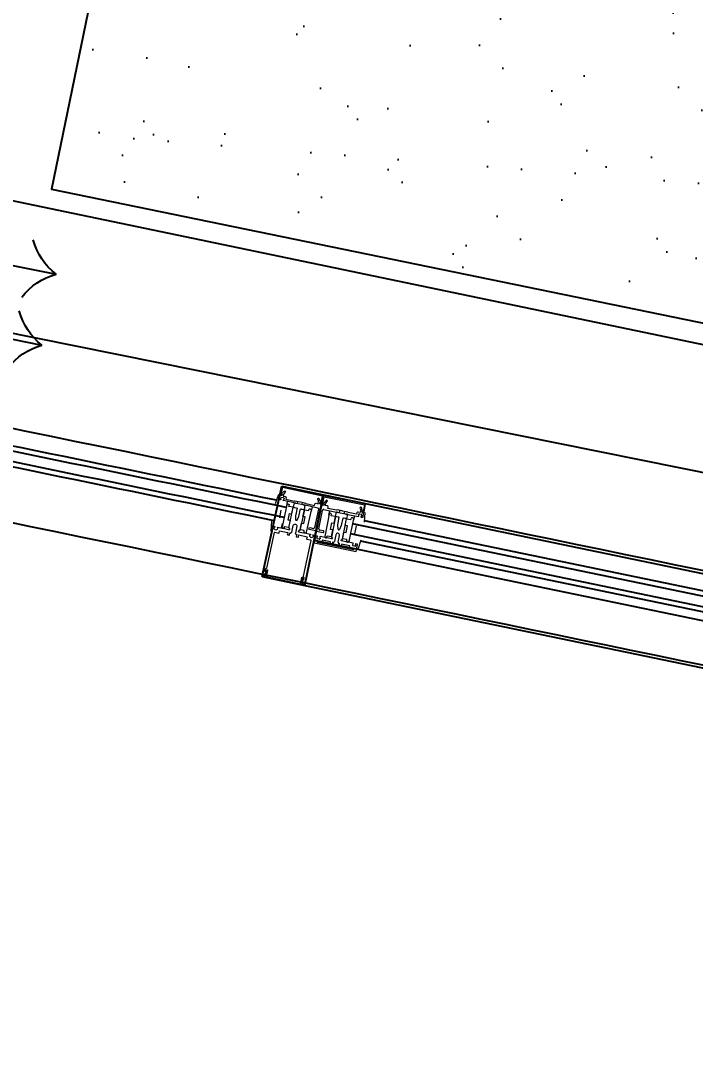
# Model space of a CAD drawing. Extents: x -678889171 to 586587, y -792238163 to 335485.
# Drawn here: x 62095 to 62882, y 21666 to 22871 of the extents above; entities that cross this region are included whole.
import ezdxf
from ezdxf import colors
from ezdxf.entities.mleader import LeaderData, LeaderLine
from ezdxf.math import Vec2, Vec3
from ezdxf.xclip import XClip

# ---------------------------------------------------------------- set-up
doc = ezdxf.new("R2010")
doc.units = 0
doc.header["$MEASUREMENT"] = 0
doc.header["$XCLIPFRAME"] = 2
doc.layers.get('0').update_dxf_attribs({"color": 8})
for name, color, linetype in [('9TH-FURN$0$XR-A-TYP-7-8-9-10$0$I-CLNG', 252, 'Continuous'), ('9TH-FURN$0$XR-A-TYP-7-8-9-10$0$TYPICAL TYPES$0$I-CLNG', 252, 'Continuous'), ('9TH-FURN$0$XR-A-TYP-7-8-9-10$0$TYPICAL TYPES$0$XREF_1BR$0$I-FURN-FLOR', 252, 'Continuous'), ('9TH-FURN$0$XR-A-TYP-7-8-9-10$0$TYPICAL TYPES$0$XREF_1BR$0$I-FURN-PATT', 252, 'Continuous'), ('E-TEXT', 3, 'Continuous'), ('XR-A-9TH-FLOOR$0$A-SITE-PATT', 252, 'Continuous'), ('XR-A-TYP 00(OUTER)$0$A-GLAZ', 252, 'Continuous'), ('XR-A-TYP 00(OUTER)$0$A-SITE-PATT', 252, 'Continuous'), ('XR-A-TYP-4TH TO 10TH (OUTER)$0$A-DIM-IN', 252, 'Continuous')]:
    doc.layers.add(name, color=color, linetype=linetype)
doc.layers.add('XR-A-TYP 00(OUTER)$0$Main entrance$0$A-ELEV-GLAZ', color=252, linetype='Continuous', lineweight=20)
doc.layers.add('XR-A-TYP 00(OUTER)$0$xref units$0$A-ELEV-P1', color=252, linetype='Continuous', lineweight=9)
doc.styles.get("Standard").update_dxf_attribs({"font": 'arial.ttf'})

# ---------------------------------------------------------------- blocks, each defined once
blk = doc.blocks.new('9TH-FURN$0$XR-A-TYP-7-8-9-10$0$XREF_1BR$0$05BDRAPE')
for points in [[(-499.9999999464611, -0.007317029360705177, 0.6084162951123453), (-485.6876040540799, 27.64812586541491, -0.6084162951122525), (-450.0052802005411, 96.59608375602733, -0.6084162951122473), (-414.3151123277518, 27.65218589760429, 1.932002826394105), (-385.68717424987, 27.65381441154647, -0.6084162951122525), (-350.0048504171813, 96.60177230215885, -0.6084162951122473), (-314.3146825443803, 27.65787446456263, 1.932002826394105), (-285.6867444664986, 27.65950297851647, -0.6084162951122525), (-250.0044206129714, 96.60746084827879, -0.6084162951122473), (-214.3142527610088, 27.66356301069419, 1.932002826394115), (-185.6863146831388, 27.66519152463637, -0.6084162951122473), (-149.9961468311762, 96.60908936222097, -0.6084162951122525), (-114.3138229776491, 27.66113149245865, 1.932002826394105), (-85.68588489976736, 27.65950297850481, -0.6084162951122473), (-49.9957170269663, 96.60340081610103, -0.6084162951122525), (-14.31339319427769, 27.65544292548866, 0.6084357809803709), (0, 0, -0.6084162951122473)], [(0, 0, 0.6084162951123453), (14.31239589238126, 27.65544289477562, -0.6084162951122525), (49.99471974592002, 96.60340078538803, -0.6084162951122473), (85.68488761870938, 27.659502926965, 1.932002826394105), (114.3128256965911, 27.66113144090718, -0.6084162951122525), (149.9951495292798, 96.60908933151956, -0.6084162951122473), (185.6853174020808, 27.66519149392333, 1.932002826394105), (214.3132554799625, 27.66682000787718, -0.6084162951122525), (249.9955793334897, 96.6147778776395, -0.6084162951122473), (285.6857471854523, 27.6708800400549, 1.932002826394115), (314.3136852633223, 27.67250855399708, -0.6084162951122473), (350.0038531152849, 96.61640639158168, -0.6084162951122525), (385.686176968812, 27.66844852181936, 1.932002826394105), (414.3141150466938, 27.66682000786552, -0.6084162951122473), (450.0042829194948, 96.61071784546174, -0.6084162951122525), (485.6866067521834, 27.66275995484936, 0.6084357809803709), (499.9999999464611, 0.007317029360705177, -0.6084162951122473)]]:
    blk.add_lwpolyline(points, format="xyb")
blk = doc.blocks.new('9TH-FURN$0$XR-A-TYP-7-8-9-10$0$XREF_1BR$0$GUEST T1')
blk.add_line((-974.1497980180211, -13.60383929059026), (-1214.386710619445, -13.60383929059026))
for centre, start, end in [((-1258.020802481602, 72.13247426581802), 296.9730728878956, 333.1822537220144), ((-1258.020802481602, -99.34015284711495), 26.81774627798563, 63.02692711210436)]:
    blk.add_arc(centre, 96.20108853275326, start, end)
at = {"xscale": -0.9651072330830278, "yscale": 0.9651072330830278, "zscale": 0.9651072330830278}
blk.add_blockref('9TH-FURN$0$XR-A-TYP-7-8-9-10$0$XREF_1BR$0$05BDRAPE', (-482.5536164898367, -46.60651370798587), dxfattribs=at)
blk = doc.blocks.new('9TH-FURN$0$XR-A-TYP-7-8-9-10$0$XREF_1BR$0$GS-1')
at = {"color": 8, "xscale": -0.8044866682359963, "yscale": 0.8044866682359963, "zscale": 0.8044866682359963, "rotation": 90}
for p in [(-31.14893258635093, 38.24495238425858), (53.25563512649605, 38.24495238425858)]:
    blk.add_blockref('9TH-FURN$0$XR-A-TYP-7-8-9-10$0$XREF_1BR$0$GUEST T1', p, dxfattribs=at)
blk = doc.blocks.new('XR-A-TYP 00(OUTER)$0$m')
at = {"layer": 'XR-A-TYP 00(OUTER)$0$Main entrance$0$A-ELEV-GLAZ'}
for p, q in [((12664.1697967871, 190975.6714624258, -1.611860910544041e-06), (12663.83466800847, 190966.2793384974, -1.611860910544041e-06)), ((12664.16998087482, 190975.6766466983, -1.611860910544041e-06), (12663.83485209619, 190966.2845227698, -1.611860910544048e-06)), ((12714.13871941908, 190973.8936674228, -1.611860910544041e-06), (12664.16998087482, 190975.6766466983, -1.611860910544041e-06)), ((12664.90761960065, 190966.6698516879, -1.611860910544048e-06), (12665.18236481561, 190974.3697010346, -1.611860910544041e-06)), ((12665.18236481561, 190974.3697010346, -1.611860910544041e-06), (12713.03576013281, 190972.6622012137, -1.611860910544048e-06)), ((12713.03576013281, 190972.6622012137, -1.611860910544048e-06), (12712.76101491785, 190964.962351867, -1.611860910544041e-06)), ((12713.80359064045, 190964.5015434942, -1.611860910544041e-06), (12714.13871941908, 190973.8936674228, -1.611860910544041e-06)), ((12663.75991013732, 190964.1691603638, -1.611860910544041e-06), (12662.66092927774, 190933.3697629769, -1.611860910544048e-06)), ((12663.75937264154, 190964.1691795427, -1.611860910544048e-06), (12663.61898085591, 190960.2346411403, -1.611860910544048e-06)), ((12665.26275673695, 190964.7509468926, -1.611860910544041e-06), (12664.41661944614, 190964.7811386744, -1.611860910544048e-06)), ((12665.26329423273, 190964.7509277137, -1.611860910544041e-06), (12664.41715694191, 190964.7811194955, -1.611860910544041e-06)), ((12665.54222256877, 190966.6472078515, -1.611860910544048e-06), (12664.90761960065, 190966.6698516879, -1.611860910544048e-06)), ((12665.05877035965, 190964.9700291608, -1.611860910544041e-06), (12665.48183900509, 190964.9549332698, -1.611860910544041e-06)), ((12668.04299261251, 190970.5822449442, -1.611860910544041e-06), (12665.67470666027, 190966.7985984343, -1.611860910544041e-06)), ((12666.98897162425, 190959.6907861886, -1.611860910544041e-06), (12683.82873242408, 190959.089911614, -1.611860910544041e-06)), ((12668.0127029322, 190964.6528236015, -1.611860910544041e-06), (12668.11446785723, 190967.5048281098, -1.611860910544048e-06)), ((12670.42419421115, 190964.5667770232, -1.611860910544041e-06), (12668.0127029322, 190964.6528236015, -1.611860910544041e-06)), ((12668.11446785723, 190967.5048281098, -1.611860910544048e-06), (12669.47835360853, 190969.6838139532, -1.611860910544048e-06)), ((12671.59074808907, 190961.6446225616, -1.611860910544048e-06), (12671.64811247456, 190963.2522834142, -1.611860910544048e-06)), ((12681.78886865156, 190961.2807342957, -1.611860910544041e-06), (12671.59074808907, 190961.6446225616, -1.611860910544048e-06)), ((12673.74919019918, 190959.4443779391, -1.61186101780385e-06), (12673.56049156258, 190954.1560198713, -1.611861017803844e-06)), ((12681.77853174754, 190953.8679754663, -1.611861017803837e-06), (12681.96723038415, 190959.1563335341, -1.61186101780385e-06)), ((12682.336574322, 190961.790700239, -1.611860910544048e-06), (12681.78886865156, 190961.2807342957, -1.611860910544041e-06)), ((12683.28931990112, 190959.109158875, -1.611861017803844e-06), (12681.96723038415, 190959.1563335341, -1.61186101780385e-06)), ((12688.36530251928, 190961.5755837932, -1.611860910544048e-06), (12682.336574322, 190961.790700239, -1.611860910544048e-06)), ((12683.82873242408, 190959.089911614, -1.611860910544041e-06), (12684.13471198985, 190958.7612882118, -1.611860910544041e-06)), ((12684.13471198985, 190958.7612882118, -1.611860910544041e-06), (12684.46333539216, 190959.0672677777, -1.611860910544041e-06)), ((12684.46333539216, 190959.0672677777, -1.611860910544041e-06), (12692.71317397793, 190958.7728979045, -1.611860910544048e-06)), ((12685.77484819295, 190959.0204705158, -1.611861017803844e-06), (12685.86919751122, 190961.6646495497, -1.611861017803844e-06)), ((12688.6712820851, 190961.246960391, -1.611860910544048e-06), (12688.36530251928, 190961.5755837932, -1.611860910544048e-06)), ((12688.99990548734, 190961.5529399568, -1.611860910544041e-06), (12688.6712820851, 190961.246960391, -1.611860910544048e-06)), ((12695.02863368468, 190961.337823511, -1.611860910544048e-06), (12688.99990548734, 190961.5529399568, -1.611860910544041e-06)), ((12691.40166117707, 190958.8196951664, -1.61186101780385e-06), (12691.49601049534, 190961.4638742003, -1.61186101780385e-06)), ((12695.53859962781, 190960.7901178406, -1.611860910544041e-06), (12695.02863368468, 190961.337823511, -1.611860910544048e-06)), ((12705.73671929442, 190960.4262296067, -1.611860910544041e-06), (12695.53859962781, 190960.7901178406, -1.611860910544041e-06)), ((12705.7940836799, 190962.0338904595, -1.611860910544041e-06), (12705.73671929442, 190960.4262296067, -1.611860910544041e-06)), ((12709.520068568, 190963.1717621445, -1.611860910544041e-06), (12707.10857728915, 190963.2578087228, -1.611860910544041e-06)), ((12707.84413084631, 190960.1284616416, -1.611860910544048e-06), (12707.85206252158, 190960.3507501521, -1.611860910544041e-06)), ((12708.41671927379, 190968.2944192832, -1.611860910544034e-06), (12709.62183349302, 190966.0237666529, -1.611860910544041e-06)), ((12708.94747386253, 190961.3706820383, -1.611860910544048e-06), (12710.80897590234, 190961.3042601183, -1.611860910544041e-06)), ((12709.62183349302, 190966.0237666529, -1.611860910544041e-06), (12709.520068568, 190963.1717621445, -1.611860910544041e-06)), ((12712.00505485394, 190965.1454438208, -1.611860910544048e-06), (12709.91246383366, 190969.0882628738, -1.611860910544041e-06)), ((12711.82890778858, 190960.2088487774, -1.611860910544041e-06), (12711.8209761133, 190959.9865602669, -1.611860910544034e-06)), ((12712.06602838599, 190963.2927211217, -1.611860910544048e-06), (12712.48909703137, 190963.2776252308, -1.611860910544034e-06)), ((12712.76101491785, 190964.962351867, -1.611860910544041e-06), (12712.12641194968, 190964.9849957035, -1.611860910544048e-06)), ((12713.1161520541, 190963.0434470717, -1.611860910544034e-06), (12712.27001476323, 190963.0736388534, -1.611860910544041e-06)), ((12713.58771940017, 190958.4516618648, -1.611860910544041e-06), (12713.72811118581, 190962.3862002672, -1.611860910544041e-06)), ((12716.28009019772, 190952.6317036439, -1.611861017803844e-06), (12715.06869215286, 190964.1123255979, -1.611861017803837e-06)), ((12664.89703963233, 190936.6788326857, -1.611860910544048e-06), (12665.67447801511, 190958.466867925, -1.611860910544048e-06)), ((12674.03907712314, 190955.4679066708, -1.61186101780385e-06), (12673.09558394009, 190929.0261163318, -1.611861017803837e-06)), ((12676.63608149783, 190954.0514678355, -1.61186101780385e-06), (12676.68325615694, 190955.3735573525, -1.611861017803857e-06)), ((12681.77853174754, 190953.8679754663, -1.611861017803837e-06), (12676.63608149783, 190954.0514678355, -1.61186101780385e-06)), ((12681.77853174754, 190953.8679754663, -1.611860910544034e-06), (12680.8999508955, 190929.2453803027, -1.611860910544048e-06)), ((12681.49548379261, 190945.9354383646, -1.61186101780385e-06), (12681.77853174754, 190953.8679754663, -1.611861017803837e-06)), ((12682.62466903841, 190953.8377836844, -1.611860910544048e-06), (12681.77853174754, 190953.8679754663, -1.611860910544034e-06)), ((12683.10062126452, 190953.8208008072, -1.61186101780385e-06), (12681.77853174754, 190953.8679754663, -1.611861017803837e-06)), ((12682.95329244066, 190954.1437632503, -1.611860910544041e-06), (12682.62466903841, 190953.8377836844, -1.611860910544048e-06)), ((12683.25927200532, 190953.8151398482, -1.611860910544048e-06), (12682.95329244066, 190954.1437632503, -1.611860910544041e-06)), ((12684.80347256113, 190953.7600398463, -1.611860910544041e-06), (12683.25927200532, 190953.8151398482, -1.611860910544048e-06)), ((12685.1320959646, 190954.066019412, -1.611860910544048e-06), (12684.80347256113, 190953.7600398463, -1.611860910544041e-06)), ((12685.43807553048, 190953.7373960098, -1.611860910544048e-06), (12685.1320959646, 190954.066019412, -1.611860910544048e-06)), ((12686.28421282135, 190953.7072042279, -1.611860910544041e-06), (12685.43807553048, 190953.7373960098, -1.611860910544048e-06)), ((12685.95965116636, 190944.6112283512, -1.611860910544048e-06), (12686.28421282135, 190953.7072042279, -1.611860910544041e-06)), ((12690.51489927545, 190953.5562453186, -1.611860910544041e-06), (12690.19033762047, 190944.460269442, -1.611860910544048e-06)), ((12691.36103656638, 190953.5260535368, -1.611860910544048e-06), (12690.51489927545, 190953.5562453186, -1.611860910544041e-06)), ((12691.68965996857, 190953.8320331027, -1.611860910544041e-06), (12691.36103656638, 190953.5260535368, -1.611860910544048e-06)), ((12691.99563953585, 190953.5034097004, -1.611860910544048e-06), (12691.68965996857, 190953.8320331027, -1.611860910544041e-06)), ((12693.53984009149, 190953.4483096984, -1.611860910544048e-06), (12691.99563953585, 190953.5034097004, -1.611860910544048e-06)), ((12692.71317397793, 190958.7728979045, -1.611860910544048e-06), (12693.01915354369, 190958.4442745022, -1.611860910544041e-06)), ((12693.01915354369, 190958.4442745022, -1.611860910544041e-06), (12693.34777694611, 190958.7502540681, -1.611860910544048e-06)), ((12693.34777694611, 190958.7502540681, -1.611860910544048e-06), (12708.11503798328, 190958.2233302123, -1.611860910544041e-06)), ((12693.86846349256, 190953.7542892644, -1.611860910544041e-06), (12693.53984009149, 190953.4483096984, -1.611860910544048e-06)), ((12695.02058034932, 190953.3954740802, -1.61186101780385e-06), (12693.6984908323, 190953.4426487394, -1.611861017803844e-06)), ((12694.17444305845, 190953.4256658621, -1.611860910544041e-06), (12693.86846349256, 190953.7542892644, -1.611860910544041e-06)), ((12695.20927898593, 190958.683832148, -1.611861017803844e-06), (12693.88718946891, 190958.7310068072, -1.61186101780385e-06)), ((12694.14199949728, 190928.7728789166, -1.611860910544055e-06), (12695.02058034932, 190953.3954740802, -1.611860910544048e-06)), ((12695.02058034932, 190953.3954740802, -1.611860910544048e-06), (12694.17444305845, 190953.4256658621, -1.611860910544041e-06)), ((12694.73753239438, 190945.4629369785, -1.61186101780385e-06), (12695.02058034932, 190953.3954740802, -1.61186101780385e-06)), ((12695.20927898593, 190958.683832148, -1.611861017803844e-06), (12695.02058034932, 190953.3954740802, -1.61186101780385e-06)), ((12695.02058034932, 190953.3954740802, -1.61186101780385e-06), (12700.16302970322, 190953.211981743, -1.61186101780385e-06)), ((12700.16302970322, 190953.211981743, -1.61186101780385e-06), (12700.21020436239, 190954.5340712601, -1.61186101780385e-06)), ((12702.85438339619, 190954.4397219418, -1.611861017803844e-06), (12701.9108902131, 190927.9979316027, -1.61186101780385e-06)), ((12703.42694830812, 190958.3854192943, -1.611861017803844e-06), (12703.23824967152, 190953.0970612265, -1.61186101780385e-06)), ((12711.41497341765, 190958.105582263, -1.611860910544048e-06), (12713.14955486383, 190958.0436891102, -1.611860910544041e-06)), ((12670.56317867278, 190935.205832222, -1.611860910544041e-06), (12666.12095789574, 190935.3643390767, -1.611860910544048e-06)), ((12678.5682568038, 190938.0972505813, -1.61186101780385e-06), (12678.85130475867, 190946.0297876829, -1.611861017803844e-06)), ((12681.21243583773, 190938.0029012631, -1.611861017803844e-06), (12678.5682568038, 190938.0972505813, -1.61186101780385e-06)), ((12678.85130475867, 190946.0297876829, -1.611861017803844e-06), (12681.49548379261, 190945.9354383646, -1.61186101780385e-06)), ((12680.92938788278, 190930.0703641613, -1.611861017803844e-06), (12681.21243583773, 190938.0029012631, -1.611861017803844e-06)), ((12687.03129094756, 190939.9532947085, -1.611860910544041e-06), (12685.95965116636, 190944.6112283512, -1.611860910544048e-06)), ((12690.19033762047, 190944.460269442, -1.611860910544048e-06), (12688.78943807355, 190939.8905606876, -1.611860910544048e-06)), ((12694.17143648455, 190929.5978627752, -1.61186101780385e-06), (12694.4544844395, 190937.5303998769, -1.611861017803844e-06)), ((12694.4544844395, 190937.5303998769, -1.611861017803844e-06), (12697.09866347342, 190937.4360505587, -1.611861017803844e-06)), ((12697.3817114283, 190945.3685876602, -1.611861017803844e-06), (12694.73753239438, 190945.4629369785, -1.61186101780385e-06)), ((12697.09866347342, 190937.4360505587, -1.611861017803844e-06), (12697.3817114283, 190945.3685876602, -1.611861017803844e-06)), ((12707.38568499267, 190937.7829081643, -1.611861039254418e-06), (12707.71219915424, 190946.9336038536, -1.611861039254425e-06)), ((12662.45641316667, 190927.6531711703, -1.611860910544041e-06), (12660.34218518381, 190868.39587959)), ((12662.45659725439, 190927.6583554427, -1.611860910544048e-06), (12660.34236927153, 190868.4010638625)), ((12662.66092927774, 190933.3697629769, -1.611860910544048e-06), (12670.48769921814, 190933.0904889948, -1.611860910544048e-06)), ((12664.62934323708, 190928.0044350444, -1.611860910544041e-06), (12662.89476179073, 190928.0663281972, -1.611860910544041e-06)), ((12664.21540886598, 190925.9011685299, -1.611860910544041e-06), (12664.2233405412, 190926.1234570405, -1.611860910544041e-06)), ((12667.09684279209, 190924.7393352689, -1.611860910544041e-06), (12665.23534075228, 190924.805757189, -1.611860910544041e-06)), ((12675.37528683073, 190927.6209994148, -1.611860910544041e-06), (12667.92927867134, 190927.8866870951, -1.611860910544041e-06)), ((12668.20018580819, 190925.9815556657, -1.611860910544041e-06), (12668.19225413298, 190925.7592671553, -1.611860910544041e-06)), ((12670.90976334766, 190924.1584953784, -1.611860910544034e-06), (12670.82296197485, 190921.7258506672, -1.611860910544041e-06)), ((12680.70596869705, 190923.8089482089, -1.611860910544041e-06), (12670.90976334766, 190924.1584953784, -1.611860910544034e-06)), ((12671.14494602255, 190933.7024481265, -1.611860910544041e-06), (12671.17513780442, 190934.5485854174, -1.611860910544034e-06)), ((12675.68126639655, 190927.2923760125, -1.611860910544048e-06), (12675.37528683073, 190927.6209994148, -1.611860910544041e-06)), ((12676.00988979892, 190927.5983555784, -1.611860910544034e-06), (12675.68126639655, 190927.2923760125, -1.611860910544048e-06)), ((12675.73976297391, 190928.9317670135, -1.611861017803844e-06), (12675.78693763306, 190930.2538565304, -1.611861017803837e-06)), ((12675.78693763306, 190930.2538565304, -1.611861017803837e-06), (12680.92938788278, 190930.0703641613, -1.611861017803844e-06)), ((12681.89271017807, 190927.3884454001, -1.611860910544048e-06), (12676.00988979892, 190927.5983555784, -1.611860910544034e-06)), ((12680.61916732423, 190921.3763034977, -1.611860910544048e-06), (12680.70596869705, 190923.8089482089, -1.611860910544041e-06)), ((12681.10393727268, 190929.0262980345, -1.611860910544048e-06), (12681.95007456355, 190928.9961062527, -1.611860910544041e-06)), ((12682.15406094091, 190928.7770239845, -1.611860910544041e-06), (12682.11179244633, 190927.5924317773, -1.611860910544048e-06)), ((12683.24438056959, 190923.7183728633, -1.611860910544041e-06), (12683.15757919678, 190921.2857281521, -1.611860910544048e-06)), ((12683.9424438346, 190923.6934646434, -1.611860910544041e-06), (12683.24438056959, 190923.7183728633, -1.611860910544041e-06)), ((12685.54451416583, 190932.9768406021, -1.611860910544041e-06), (12685.25693744363, 190924.9173829069, -1.611860910544048e-06)), ((12689.48762389773, 190924.7664239976, -1.611860910544041e-06), (12689.77520061994, 190932.8258816929, -1.611860910544048e-06)), ((12691.40960542639, 190923.4270221685, -1.611860910544041e-06), (12690.71154216126, 190923.4519303885, -1.611860910544048e-06)), ((12691.32280405357, 190920.9943774572, -1.611860910544048e-06), (12691.40960542639, 190923.4270221685, -1.611860910544041e-06)), ((12692.81542917549, 190927.2105057368, -1.611860910544041e-06), (12692.85769767007, 190928.395097944, -1.611860910544048e-06)), ((12698.902235036, 190926.7815133223, -1.611860910544041e-06), (12693.01941555272, 190926.9914234687, -1.611860910544048e-06)), ((12693.07677993821, 190928.5990843212, -1.611860910544034e-06), (12693.92291722896, 190928.5688925394, -1.611860910544041e-06)), ((12693.94801729882, 190923.3364468229, -1.611860910544041e-06), (12693.861215926, 190920.9038021116, -1.611860910544041e-06)), ((12703.74422175233, 190922.9868996855, -1.611860910544048e-06), (12693.94801729882, 190923.3364468229, -1.611860910544041e-06)), ((12699.31388583846, 190929.4143704379, -1.611861017803837e-06), (12694.17143648455, 190929.5978627752, -1.61186101780385e-06)), ((12699.20821460194, 190926.45288992, -1.611860910544048e-06), (12698.902235036, 190926.7815133223, -1.611860910544041e-06)), ((12699.53683800424, 190926.7588694859, -1.611860910544041e-06), (12699.20821460194, 190926.45288992, -1.611860910544048e-06)), ((12699.2667111793, 190928.092280921, -1.611861017803844e-06), (12699.31388583846, 190929.4143704379, -1.611861017803837e-06)), ((12706.98284616364, 190926.4931818056, -1.611860910544048e-06), (12699.53683800424, 190926.7588694859, -1.611860910544041e-06)), ((12702.29512645549, 190926.6656393682, -1.611861017803844e-06), (12702.48382509211, 190931.9539974362, -1.61186101780385e-06)), ((12703.6574203795, 190920.5542549742, -1.611860910544048e-06), (12703.74422175233, 190922.9868996855, -1.611860910544048e-06)), ((12706.56891179266, 190924.3899152912, -1.611860910544034e-06), (12706.57684346788, 190924.6122038016, -1.611860910544041e-06)), ((12709.45034571877, 190923.2280820301, -1.611860910544041e-06), (12707.58884367895, 190923.2945039502, -1.611860910544048e-06)), ((12712.01736304419, 190926.3135407035, -1.611860910544041e-06), (12710.28278159802, 190926.3754338563, -1.611860910544048e-06)), ((12710.3111078158, 190866.618084587), (12712.42533579866, 190925.8753761671, -1.611860910544048e-06)), ((12710.55368873487, 190924.470302427, -1.611860910544041e-06), (12710.54575705965, 190924.2480139164, -1.611860910544041e-06)), ((12715.5256656183, 190931.4886398535, -1.611861017803837e-06), (12713.49908946329, 190920.1235549545, -1.611861017803844e-06)), ((12665.52556555747, 190921.0676572185, -1.611860910544041e-06), (12664.00313442927, 190878.3957195522)), ((12670.38479743851, 190921.3178779127, -1.611860910544048e-06), (12665.96373009386, 190921.4756299729, -1.611860910544041e-06)), ((12682.71941466044, 190920.8777553977, -1.611860910544041e-06), (12681.02714007876, 190920.9381389614, -1.611860910544048e-06)), ((12693.42305138953, 190920.4958293572, -1.611860910544041e-06), (12691.73077680786, 190920.5562129209, -1.611860910544041e-06)), ((12708.48646047868, 190919.9583383777, -1.611860910544034e-06), (12704.06539313393, 190920.116090438, -1.611860910544048e-06)), ((12707.37200210502, 190876.8482361751), (12708.8944332332, 190919.5201738414, -1.611860910544041e-06)), ((12662.3751900488, 190874.9166867759), (12662.44765032525, 190876.9474162738)), ((12662.44765032525, 190876.9474162738), (12664.00313442927, 190878.3957195523)), ((12707.37200210502, 190876.8482361752), (12708.82030538347, 190875.2927520712)), ((12708.82030538347, 190875.2927520712), (12708.74784510702, 190873.2620225732)), ((12660.69635588805, 190868.2394177747), (12661.87300916135, 190869.3349936078)), ((12661.87300916135, 190869.3349936078), (12663.85443990365, 190874.2284933948)), ((12663.85443990365, 190874.2284933948), (12662.98714918063, 190874.2594399712)), ((12708.09059830242, 190872.6500634413), (12707.2233075794, 190872.6810100178)), ((12707.2233075794, 190872.6810100178), (12708.85092460091, 190867.658732568)), ((12708.85092460091, 190867.658732568), (12709.94650043391, 190866.4820792946))]:
    blk.add_line(p, q, dxfattribs=at)
at = {"layer": 'XR-A-TYP 00(OUTER)$0$Main entrance$0$A-ELEV-GLAZ', "elevation": -1.611860910544048e-06}
blk.add_lwpolyline([(12709.63305372821, 190865.9867519006, 0.6681786379192535), (12709.79469981603, 190866.3407385171), (12708.10131264491, 190868.1594438019), (12707.06329113553, 190868.1964823763), (12707.2233075794, 190872.6810100178), (12707.90021741201, 190872.6568565922), (12706.58790751385, 190875.1294852233, 0.7673269879789419), (12705.99260420522, 190874.9925251984), (12705.72158655287, 190867.3971423473), (12664.97574447878, 190868.8510312006), (12665.24676213112, 190876.4464140517, 0.7673269879789422), (12664.66273433036, 190876.6254548451), (12663.17753007093, 190874.2526468203), (12663.85443990365, 190874.2284933948), (12663.69442345979, 190869.7439657534), (12662.65640195041, 190869.7810043277), (12660.83769666551, 190868.0876171566, 0.6681786379192988), (12660.97370195776, 190867.7230097749)], format="xyb", close=True, dxfattribs=at)
at = {"layer": 'XR-A-TYP 00(OUTER)$0$Main entrance$0$A-ELEV-GLAZ'}
for centre, radius, start, end in [((12664.39397560972, 190964.1465357063, -1.611860910544048e-06), 0.6350068271251965, 87.95644500645382, 177.9564450068704), ((12664.39451310538, 190964.1465165273, -1.611860910544048e-06), 0.6350068271009431, 87.95644500645382, 177.9564450068704), ((12665.10405803243, 190966.2392350971, -1.611860910544041e-06), 1.27001365426252, 177.9564450068704, 267.9564450064538), ((12665.30049646428, 190965.8086185062, -1.611860910544048e-06), 1.058344711860467, 267.9564450064538, 69.29352012457247), ((12665.51203078697, 190965.8010705606, -1.611860910544048e-06), 0.8466757694881354, 267.9564450064538, 87.95644500645382), ((12666.94368395147, 190958.4215802523, -1.611860910544034e-06), 1.27001365426252, 87.95644500645382, 177.9564450068704), ((12668.76067311058, 190970.1330294487, -1.611860910544041e-06), 0.8466757694818402, 327.9564450071113, 147.9564450071113), ((12670.3789065382, 190963.297571087, -1.611860910544048e-06), 1.270013654250393, 357.9564450068705, 87.95644500645382), ((12707.06328961632, 190961.9886027866, -1.611860910544041e-06), 1.27001365426252, 87.95644500645382, 177.9564450068704), ((12709.74793975067, 190960.0605301324, -1.611860910544034e-06), 1.905020481362623, 177.9564450068704, 223.1461331001009), ((12708.90973413521, 190960.3130104248, -1.611860910544048e-06), 1.058344711875328, 87.95644500645382, 177.9564450068704), ((12709.16459155372, 190968.6913410784, -1.611860910544041e-06), 0.8466757694923422, 27.95644500665222, 207.9564450066522), ((12710.77123617502, 190960.2465885047, -1.611860910544034e-06), 1.058344711875328, 357.9564450068705, 87.95644500645382), ((12709.91716720893, 190960.0544917761, -1.611860910544048e-06), 1.905020481363463, 312.7667569156825, 357.9564450068705), ((12712.30775449055, 190964.1313104671, -1.611860910544048e-06), 1.058344711875328, 106.6193698913677, 267.956444999788), ((12712.09622016786, 190964.1388584126, -1.611860910544048e-06), 0.8466757695002621, 87.95644500645382, 267.9564450064538), ((12712.53438470414, 190964.546831167, -1.611860910544034e-06), 1.270013654250393, 267.9564450064538, 357.9564450068705), ((12713.09350821769, 190962.4088441036, -1.611860910544048e-06), 0.6350068271130699, 357.9564450035375, 87.95644500645382), ((12675.36116664009, 190955.4207320117, -1.61186101780385e-06), 1.322930889839934, 357.9564450068705, 177.9564450068704), ((12701.53229387922, 190954.4868966009, -1.61186101780385e-06), 1.322930889839934, 357.9564450068705, 177.9564450068704), ((12708.12635990146, 190958.5406316964, -1.611860910544034e-06), 0.3175034135565349, 267.9564450064538, 43.1461331024579), ((12711.42629533583, 190958.4228837471, -1.611860910544041e-06), 0.3175034135619088, 132.7667569133261, 267.9564450064538), ((12713.16465075473, 190958.4667577557, -1.611860910544048e-06), 0.4233378847380043, 267.9564450064538, 357.9564450102182), ((12666.16624556851, 190936.633545013, -1.611860910544048e-06), 1.270013654238267, 177.9564450068704, 267.9564450064538), ((12670.54053483636, 190934.5712292538, -1.611860910544048e-06), 0.6350068271373233, 357.9564450068705, 87.95644500645382), ((12687.65985739289, 190932.9013611475, -1.611860910544041e-06), 2.116689423726402, 357.9564450068705, 177.9564450068704), ((12687.91876927558, 190940.1574747494, -1.611860910544048e-06), 0.9106630945981612, 192.9564450082594, 342.9564450089258), ((12662.87966589977, 190927.6432595518, -1.611860910544041e-06), 0.4233378847501311, 87.95644500645382, 177.9564450068704), ((12665.27308047959, 190925.8634288026, -1.611860910544041e-06), 1.058344711851074, 177.9564450068704, 267.9564450064538), ((12666.1271494457, 190926.0555255313, -1.611860910544048e-06), 1.905020481351336, 132.7667569156825, 177.9564450068704), ((12664.61802131884, 190927.6871335604, -1.611860910544048e-06), 0.3175034135533624, 312.7667569133261, 87.95644500645382), ((12667.13458251941, 190925.7970068826, -1.611860910544041e-06), 1.058344711875328, 267.956444999788, 357.9564450068705), ((12667.9179567531, 190927.569385611, -1.611860910544041e-06), 0.3175034135565349, 87.95644500645382, 223.1461331024579), ((12666.29637690383, 190926.0494871749, -1.611860910544041e-06), 1.905020481371396, 357.9564450068705, 43.1461331024579), ((12670.51034305449, 190933.725091963, -1.611860910544041e-06), 0.6350068271130699, 267.9564450064538, 357.9564450068705), ((12674.417673457, 190928.9789416726, -1.61186101780385e-06), 1.322930889839915, 177.9564450068704, 357.9564450068705), ((12681.11148521819, 190929.2378323571, -1.611860910544048e-06), 0.2116689423629388, 177.9564450035375, 267.9564450064538), ((12681.90025812352, 190927.5999797228, -1.611860910544041e-06), 0.2116689423629388, 267.956444999788, 357.9564450068705), ((12681.94252661809, 190928.78457193, -1.611860910544034e-06), 0.2116689423629388, 357.9564450035375, 87.95644500645382), ((12683.98773150738, 190924.9626705797, -1.611860910544041e-06), 1.270013654250393, 267.956444999788, 357.9564450068705), ((12690.75682983404, 190924.7211363247, -1.611860910544041e-06), 1.270013654238267, 177.9564450068704, 267.9564450064538), ((12693.02696349817, 190927.2029577913, -1.611860910544041e-06), 0.2116689423871922, 177.9564450102183, 267.956444999788), ((12693.06923199275, 190928.3875499985, -1.611860910544041e-06), 0.2116689423750655, 87.95644500645382, 177.9564450102183), ((12693.93046517459, 190928.7804268621, -1.611860910544048e-06), 0.2116689423750655, 267.956444999788, 357.9564450068705), ((12700.58880069619, 190928.0451062619, -1.61186101780385e-06), 1.322930889839915, 177.9564450068704, 357.9564450068705), ((12707.62658340627, 190924.3521755638, -1.611860910544041e-06), 1.058344711863201, 177.9564450068704, 267.956444999788), ((12708.48065237225, 190924.5442722925, -1.611860910544048e-06), 1.905020481351336, 132.7667569156825, 177.9564450068704), ((12706.9715242454, 190926.1758803216, -1.611860910544041e-06), 0.3175034135619088, 312.7667569133261, 87.95644499978796), ((12709.4880854461, 190924.2857536438, -1.611860910544048e-06), 1.058344711863201, 267.9564450064538, 357.9564450068705), ((12710.27145967978, 190926.0581323723, -1.611860910544041e-06), 0.3175034135565349, 87.95644500645382, 223.1461331024579), ((12708.6498798305, 190924.5382339361, -1.611860910544048e-06), 1.90502048134553, 357.9564450068705, 43.1461331001009), ((12712.00226715322, 190925.8904720581, -1.611860910544034e-06), 0.4233378847380043, 357.9564450068705, 87.95644499978796), ((12665.94863420296, 190921.0525613275, -1.611860910544041e-06), 0.4233378847622578, 87.95644500645382, 177.9564450068704), ((12670.39989332947, 190921.740946558, -1.611860910544048e-06), 0.4233378847501311, 267.9564450064538, 357.9564450068705), ((12681.04223596971, 190921.3612076068, -1.611860910544041e-06), 0.4233378847501311, 177.9564450068704, 267.9564450064538), ((12682.7345105514, 190921.3008240431, -1.611860910544041e-06), 0.4233378847622578, 267.9564450064538, 357.9564450068705), ((12691.74587269882, 190920.9792815663, -1.611860910544041e-06), 0.4233378847258776, 177.9564450035375, 267.956444999788), ((12693.43814728051, 190920.9188980026, -1.611860910544041e-06), 0.4233378847380043, 267.9564450064538, 357.9564450102182), ((12704.08048902488, 190920.5391590833, -1.611860910544041e-06), 0.4233378847258776, 177.9564450035375, 267.956444999788), ((12708.47136458777, 190919.5352697323, -1.611860910544041e-06), 0.4233378847501311, 357.9564450102182, 87.95644500645382), ((12663.00979301704, 190874.8940429395), 0.6350068271130699, 177.9564450068704, 267.956444999788), ((12660.55284058064, 190868.3935538472), 0.2106052523411042, 177.9564450068704, 312.9564450082029), ((12708.11324213884, 190873.2846664095), 0.6350068271251965, 267.956444999788, 357.9564450068705), ((12710.10063650664, 190866.6255946021), 0.2106052523545957, 222.9564450064144, 357.9564450068705)]:
    blk.add_arc(centre, radius, start, end, dxfattribs=at)
blk = doc.blocks.new('XR-A-TYP 00(OUTER)$0$conc w')
at = {"layer": 'XR-A-TYP 00(OUTER)$0$Main entrance$0$A-ELEV-GLAZ'}
for p, q in [((83869.5981188296, 6992.485094412375), (83819.59758036448, 6992.485094412259)), ((83819.59758036448, 6992.485094412259), (83819.59758036447, 6983.086993370758)), ((83819.59758126085, 6992.479906872584), (83819.59758126084, 6983.081805831142)), ((83820.65592507632, 6983.510331255588), (83820.65592507637, 6991.215080757916)), ((83820.65592507637, 6991.215080757916), (83868.5397741178, 6991.215080757946)), ((83868.5397741178, 6991.215080757946), (83868.53977411776, 6983.510331255588)), ((83869.5981188296, 6983.086993370816), (83869.5981188296, 6992.485094412375)), ((83819.59758036447, 6980.970303947077), (83819.59758036447, 6977.033261618868)), ((83819.59811820231, 6980.970303947077), (83819.59811820237, 6950.151305937354)), ((83821.07926296112, 6981.605310774175), (83820.23258719167, 6981.605310774117)), ((83821.07980079897, 6981.605310774146), (83820.23312502951, 6981.605310774088)), ((83821.29093190342, 6983.510331255529), (83820.65592507632, 6983.510331255588)), ((83820.86759401871, 6981.81697971659), (83821.29093190347, 6981.816979716532)), ((83823.64979119797, 6987.532041160681), (83821.41793326887, 6983.666349832114)), ((83823.83095921198, 6984.459130287578), (83825.11627664822, 6986.685365391168)), ((83823.83095921198, 6981.605310774146), (83823.83095921198, 6984.459130287578)), ((83826.24398515509, 6981.605310774117), (83823.83095921198, 6981.605310774146)), ((83827.51399880931, 6978.726613157894), (83827.51399880926, 6980.335297120037)), ((83837.7186094181, 6978.726613157836), (83827.51399880931, 6978.726613157894)), ((83838.24778177403, 6979.255785513844), (83837.7186094181, 6978.726613157836)), ((83844.28034663168, 6979.255785513902), (83838.24778177403, 6979.255785513844)), ((83841.78265311164, 6976.609923734213), (83841.78265311162, 6979.255785513873)), ((83844.5978500452, 6978.938282100338), (83844.28034663168, 6979.255785513902)), ((83844.91535345875, 6979.255785513873), (83844.5978500452, 6978.938282100338)), ((83850.94791831647, 6979.255785513844), (83844.91535345875, 6979.255785513873)), ((83847.41304697879, 6976.609923734155), (83847.41304697876, 6979.255785513873)), ((83851.4770906724, 6978.726613157894), (83850.94791831647, 6979.255785513844)), ((83861.68170038475, 6978.726613157865), (83851.4770906724, 6978.726613157894)), ((83861.6817003847, 6980.335297120037), (83861.68170038475, 6978.726613157865)), ((83865.36473998213, 6981.605310774146), (83862.95171403914, 6981.605310774175)), ((83863.79838980852, 6978.504183183744), (83863.79838980855, 6978.726613157865)), ((83864.07942254574, 6986.685365391226), (83865.36473998213, 6984.459130287636)), ((83864.85673452048, 6979.784957869764), (83866.71942121332, 6979.784957869822)), ((83865.36473998213, 6984.459130287636), (83865.36473998213, 6981.605310774146)), ((83867.7777659252, 6983.666349832201), (83865.54590799611, 6987.532041160739)), ((83867.7777659252, 6978.726613157865), (83867.77776592517, 6978.504183183832)), ((83868.53977411776, 6983.510331255588), (83867.90476729059, 6983.510331255646)), ((83867.90476729063, 6981.816979716648), (83868.32810517533, 6981.816979716619)), ((83868.96311200252, 6981.605310774205), (83868.11643623299, 6981.605310774117)), ((83869.5981188296, 6977.033261618984), (83869.5981188296, 6980.970303947135)), ((83872.49631236485, 6971.31301263519), (83870.8762949475, 6982.743135523488)), ((83821.71480762615, 6953.538009015349), (83821.7148076261, 6975.339910079871)), ((83822.9848212804, 6976.609923734184), (83839.83529884189, 6976.609923734155)), ((83829.74952713474, 6976.604736194568), (83829.74952713476, 6971.313012635161)), ((83830.18102748322, 6972.641131064738), (83830.18102748325, 6946.182513267879)), ((83832.82688926285, 6971.318200174777), (83832.82688926281, 6972.641131064709)), ((83837.97261214894, 6971.318200174806), (83832.82688926285, 6971.318200174777)), ((83837.97261214894, 6971.318200174806), (83837.97261214894, 6976.609923734126)), ((83839.29554303878, 6976.609923734155), (83837.97261214894, 6976.609923734126)), ((83838.81928791845, 6971.318200174806), (83837.97261214894, 6971.318200174806)), ((83837.97261214894, 6971.318200174806), (83837.97261214897, 6946.679935282446)), ((83839.2955430388, 6971.318200174777), (83837.97261214894, 6971.318200174806)), ((83837.97261214892, 6963.38061483574), (83837.97261214894, 6971.318200174806)), ((83839.136791332, 6971.635703588341), (83838.81928791845, 6971.318200174806)), ((83839.45429474434, 6971.318200174836), (83839.136791332, 6971.635703588341)), ((83840.99947802369, 6971.318200174836), (83839.45429474434, 6971.318200174836)), ((83839.83529884189, 6976.609923734155), (83840.15280225535, 6976.292420320562)), ((83840.15280225535, 6976.292420320562), (83840.47030566895, 6976.609923734155)), ((83840.47030566895, 6976.609923734155), (83848.72539442156, 6976.609923734155)), ((83841.31698143846, 6971.63570358837), (83840.99947802369, 6971.318200174836)), ((83841.63448485202, 6971.318200174806), (83841.31698143846, 6971.63570358837)), ((83842.48116062155, 6971.318200174836), (83841.63448485202, 6971.318200174806)), ((83842.48116062154, 6962.216435652663), (83842.48116062155, 6971.318200174836)), ((83847.56121523849, 6971.318200174806), (83846.71453946891, 6971.318200174777)), ((83846.71453946891, 6971.318200174777), (83846.7145394689, 6962.216435652692)), ((83847.87871865198, 6971.63570358837), (83847.56121523849, 6971.318200174806)), ((83848.19622206694, 6971.318200174806), (83847.87871865198, 6971.63570358837)), ((83849.74140534611, 6971.318200174748), (83848.19622206694, 6971.318200174806)), ((83848.72539442156, 6976.609923734155), (83849.04289783501, 6976.292420320533)), ((83849.04289783501, 6976.292420320533), (83849.36040124873, 6976.609923734184)), ((83849.36040124873, 6976.609923734184), (83864.13706011634, 6976.609923734184)), ((83850.05890875848, 6971.635703588399), (83849.74140534611, 6971.318200174748)), ((83851.22308794157, 6976.609923734155), (83849.90015705167, 6976.609923734155)), ((83851.22308794159, 6971.318200174777), (83849.90015705167, 6971.318200174777)), ((83850.37641217206, 6971.318200174836), (83850.05890875848, 6971.635703588399)), ((83851.22308794159, 6971.318200174777), (83850.37641217206, 6971.318200174836)), ((83851.22308794157, 6976.609923734155), (83851.22308794159, 6971.318200174777)), ((83851.22308794159, 6971.318200174777), (83856.36880993129, 6971.318200174806)), ((83851.22308794156, 6963.38061483574), (83851.22308794159, 6971.318200174777)), ((83851.22308794162, 6946.679935282416), (83851.22308794159, 6971.318200174777)), ((83856.36880993129, 6971.318200174806), (83856.36880993129, 6972.641131064738)), ((83859.01467171087, 6972.641131064767), (83859.01467171086, 6946.182513267908)), ((83859.44617205946, 6976.604736194626), (83859.44617205947, 6971.313012635219)), ((83864.13706011637, 6956.156493477029), (83864.13706011635, 6965.313012635248)), ((83867.43909561746, 6976.609923734184), (83869.17478094486, 6976.609923734126)), ((83835.32675036925, 6955.44302949679), (83835.32675036922, 6963.380614835769)), ((83835.32675036922, 6963.380614835769), (83837.97261214892, 6963.38061483574)), ((83837.97261214895, 6955.443029496819), (83835.32675036925, 6955.44302949679)), ((83837.97261214894, 6947.505444157723), (83837.97261214895, 6955.443029496819)), ((83843.71821704316, 6957.599678235303), (83842.48116062154, 6962.216435652663)), ((83846.7145394689, 6962.216435652692), (83845.47748304748, 6957.599678235303)), ((83853.86894972126, 6963.380614835769), (83851.22308794156, 6963.38061483574)), ((83851.2230879416, 6955.443029496819), (83853.8689497213, 6955.443029496819)), ((83851.22308794159, 6947.505444157665), (83851.2230879416, 6955.443029496819)), ((83853.8689497213, 6955.443029496819), (83853.86894972126, 6963.380614835769)), ((83819.5975803645, 6944.436244493292), (83819.59776471282, 6936.434529983479)), ((83819.59758126088, 6944.431056953617), (83819.59760680437, 6936.215080757916, 2.233411204561898e-07)), ((83819.59811820237, 6950.151305937354), (83827.42986907027, 6950.151305937383)), ((83821.75660357681, 6944.859582378092), (83820.02091824924, 6944.859582378063)), ((83821.41793326891, 6942.742892954237), (83821.41793326887, 6942.965322928387)), ((83824.33896467369, 6941.684548242338), (83822.47627798084, 6941.684548242309)), ((83827.42986907027, 6952.267995361151), (83822.98482128032, 6952.267995361151)), ((83832.50938584932, 6944.859582378063), (83825.05863907782, 6944.859582378063)), ((83825.39730938552, 6942.965322928358), (83825.39730938556, 6942.742892954295)), ((83828.0648758973, 6950.786312764423), (83828.0648758973, 6951.632988534024)), ((83837.97261214895, 6941.240043463331), (83828.17017253063, 6941.240043463418)), ((83828.17017253063, 6941.240043463418), (83828.17017253065, 6938.805850626057)), ((83832.82688926284, 6944.5420789645), (83832.50938584932, 6944.859582378063)), ((83832.82688926285, 6947.505444157665), (83837.97261214894, 6947.505444157723)), ((83832.82688926284, 6946.18251326785), (83832.82688926285, 6947.505444157665)), ((83833.14439267649, 6944.859582378063), (83832.82688926284, 6944.5420789645)), ((83839.03095686084, 6944.859582378034), (83833.14439267649, 6944.859582378063)), ((83837.97261214897, 6938.805850625999), (83837.97261214895, 6941.240043463331)), ((83838.18428109128, 6946.46826634006), (83839.03095686079, 6946.46826634006)), ((83839.24262580328, 6946.256597397674), (83839.2426258033, 6945.07125132042)), ((83841.21114696734, 6941.240043463389), (83840.51263945745, 6941.24004346336)), ((83840.51263945745, 6941.24004346336), (83840.51263945748, 6938.805850625999)), ((83842.48116062155, 6950.574643822067), (83842.48116062155, 6942.510057117644)), ((83846.71453946891, 6942.510057117674), (83846.71453946891, 6950.574643822125)), ((83848.68306063321, 6941.240043463447), (83847.98455312321, 6941.240043463389)), ((83848.68306063324, 6938.805850626057), (83848.68306063321, 6941.240043463447)), ((83849.95307428738, 6945.07125132042), (83849.95307428736, 6946.256597397733)), ((83850.1647432297, 6946.468266340031), (83851.0114189991, 6946.468266340118)), ((83856.05130651763, 6944.859582378063), (83850.16474322975, 6944.859582378092)), ((83856.36880993127, 6947.505444157665), (83851.22308794159, 6947.505444157665)), ((83861.02552666348, 6941.240043463447), (83851.2230879416, 6941.24004346336)), ((83851.2230879416, 6941.24004346336), (83851.22308794162, 6938.805850626028)), ((83856.36880993127, 6944.54207896447), (83856.05130651763, 6944.859582378063)), ((83856.36880993127, 6946.18251326785), (83856.36880993127, 6947.505444157665)), ((83856.68631334486, 6944.859582378063), (83856.36880993127, 6944.54207896447)), ((83864.13706011638, 6944.859582378122), (83856.68631334486, 6944.859582378063)), ((83859.44617205947, 6944.864769917534), (83859.44617205946, 6950.156493477058)), ((83861.02552666349, 6938.805850626057), (83861.02552666348, 6941.240043463447)), ((83863.7983898086, 6942.742892954295), (83863.79838980855, 6942.965322928329)), ((83866.71942121336, 6941.684548242367), (83864.85673452052, 6941.684548242396)), ((83869.1747809449, 6944.859582378063), (83867.43909561749, 6944.859582378063)), ((83867.77776592519, 6942.965322928416), (83867.77776592523, 6942.742892954295)), ((83869.59814438925, 6936.215080757947, 2.234821372859233e-07), (83869.59811882963, 6944.436244493263)), ((83872.49631236485, 6950.156493477058), (83870.8762949475, 6938.72637058876)), ((83819.59760680438, 6936.215080757916), (83869.59814438925, 6936.215080757946)), ((83822.89961586552, 6937.959174856631), (83822.89961791229, 6937.485094412267, 1.78962077203926e-08)), ((83866.29608537545, 6937.485094412367), (83822.89961791229, 6937.485094412267)), ((83827.7468346459, 6938.382512741315), (83823.32295375032, 6938.382512741286)), ((83840.08930157273, 6938.382512741344), (83838.39595003375, 6938.382512741344)), ((83850.79975005676, 6938.382512741344), (83849.10639851778, 6938.382512741373)), ((83865.87274544388, 6938.382512741344), (83861.44886454816, 6938.382512741373)), ((83866.29608537543, 6937.485094412368, 1.789620771658159e-08), (83866.29608332865, 6937.959174856631))]:
    blk.add_line(p, q, dxfattribs=at)
for centre, radius, start, end in [((83820.8675940187, 6983.086993370933), 1.27001365426252, 179.9999999983325, 269.9999999983324), ((83820.23258719164, 6980.970303947048), 0.6350068271251967, 89.99999999833247, 179.9999999983325), ((83820.23312502936, 6980.97030394699), 0.6350068271009434, 89.99999999833247, 179.9999999983325), ((83821.07926296112, 6982.663655486103), 1.058344711860467, 269.9999999983324, 71.33707511730746), ((83821.29093190348, 6982.663655486016), 0.8466757694881355, 269.9999999983324, 89.99999999833247), ((83824.38303392315, 6987.108703275881), 0.8466757694818403, 329.9999999999376, 149.9999999999376), ((83826.24398515493, 6980.335297120007), 1.270013654250393, 359.9999999983325, 89.99999999833247), ((83862.9517140391, 6980.33529711992), 1.27001365426252, 89.99999999833247, 179.9999999983325), ((83864.85673452048, 6978.726613157865), 1.058344711875328, 89.99999999833247, 179.9999999983325), ((83865.70341028986, 6978.504183183773), 1.905020481362623, 179.9999999983325, 225.1896880925246), ((83864.81266527093, 6987.10870327591), 0.8466757694923424, 29.99999999820142, 209.9999999982014), ((83864.13706011632, 6976.927427147748), 0.3175034135565351, 269.9999999983324, 45.18968809488281), ((83866.71942121332, 6978.726613157865), 1.058344711875328, 359.9999999983325, 89.99999999833247), ((83868.11643623299, 6982.663655486045), 1.058344711875328, 108.6629248834825, 269.9999999916624), ((83867.90476729063, 6982.663655486132), 0.8466757695002622, 89.99999999833247, 269.9999999983324), ((83867.43909561743, 6976.927427147748), 0.3175034135619089, 134.8103119051172, 269.9999999983324), ((83865.87274544385, 6978.504183183832), 1.905020481363463, 314.8103119086506, 359.9999999983325), ((83868.32810517531, 6983.086993370787), 1.270013654250393, 269.9999999983324, 359.9999999983325), ((83868.96311200249, 6980.970303947135), 0.6350068271130701, 359.9999999949974, 89.99999999833247), ((83822.98482128042, 6975.339910079929), 1.27001365426252, 89.99999999833247, 179.9999999983325), ((83831.50395837307, 6972.641131064709), 1.322930889839934, 359.9999999983325, 179.9999999983325), ((83857.69174082103, 6972.641131064738), 1.322930889839934, 359.9999999983325, 179.9999999983325), ((83869.17478094484, 6977.033261618926), 0.4233378847380044, 269.9999999983324, 1.667526652835144e-09), ((83822.98482128032, 6953.538009015378), 1.270013654238267, 179.9999999983325, 269.9999999983324), ((83844.59785004522, 6957.835375187889), 0.9106630945981614, 195.0000000010821, 345.0000000007444), ((83820.0209182492, 6944.436244493292), 0.4233378847501311, 89.99999999833247, 179.9999999983325), ((83823.32295375032, 6942.965322928387), 1.905020481351337, 134.8103119086506, 179.9999999983325), ((83822.47627798084, 6942.742892954237), 1.058344711851074, 179.9999999983325, 269.9999999983324), ((83821.75660357678, 6944.542078964529), 0.3175034135533625, 314.8103119051172, 89.99999999833247), ((83824.33896467369, 6942.742892954266), 1.058344711875328, 269.9999999916624, 359.9999999983325), ((83825.05863907778, 6944.542078964441), 0.3175034135565351, 89.99999999833247, 225.1896880948828), ((83823.49228890418, 6942.965322928358), 1.905020481371396, 359.9999999983325, 45.18968809488281), ((83827.42986907026, 6951.632988533966), 0.6350068271373235, 359.9999999983325, 89.99999999833247), ((83827.42986907024, 6950.786312764511), 0.6350068271130701, 269.9999999983324, 359.9999999983325), ((83831.50395837304, 6946.182513267791), 1.322930889839915, 179.9999999983325, 359.9999999983325), ((83838.18428109132, 6946.679935282387), 0.2116689423629388, 179.9999999949974, 269.9999999983324), ((83839.0309568608, 6946.256597397703), 0.2116689423629388, 359.9999999949974, 89.99999999833247), ((83839.03095686082, 6945.07125132042), 0.2116689423629388, 269.9999999916624, 359.9999999983325), ((83841.21114696733, 6942.510057117674), 1.270013654250393, 269.9999999916624, 359.9999999983325), ((83844.59785004523, 6950.574643822096), 2.116689423726402, 359.9999999983325, 179.9999999983325), ((83847.9845531232, 6942.510057117644), 1.270013654238267, 179.9999999983325, 269.9999999983324), ((83850.1647432297, 6946.256597397733), 0.2116689423750656, 89.99999999833247, 180.0000000016675), ((83850.16474322973, 6945.071251320391), 0.2116689423871923, 180.0000000016675, 269.9999999916624), ((83851.01141899926, 6946.679935282475), 0.2116689423750656, 269.9999999916624, 359.9999999983325), ((83857.69174082106, 6946.182513267879), 1.322930889839915, 179.9999999983325, 359.9999999983325), ((83865.70341028988, 6942.965322928358), 1.905020481351337, 134.8103119086506, 179.9999999983325), ((83864.85673452052, 6942.742892954295), 1.058344711863201, 179.9999999983325, 269.9999999916624), ((83864.13706011634, 6944.542078964558), 0.3175034135619089, 314.8103119051172, 89.99999999166236), ((83866.71942121336, 6942.742892954295), 1.058344711863201, 269.9999999983324, 359.9999999983325), ((83867.43909561746, 6944.5420789645), 0.3175034135565351, 89.99999999833247, 225.1896880948828), ((83865.87274544386, 6942.965322928387), 1.90502048134553, 359.9999999983325, 45.18968809252458), ((83869.17478094486, 6944.43624449335), 0.4233378847380044, 359.9999999983325, 89.99999999166236), ((83823.32295375035, 6937.959174856631), 0.4233378847622579, 89.99999999833247, 179.9999999983325), ((83827.74683464595, 6938.805850625969), 0.4233378847501311, 269.9999999983324, 359.9999999983325), ((83838.3959500338, 6938.805850626028), 0.4233378847501311, 179.9999999983325, 269.9999999983324), ((83840.08930157278, 6938.805850626028), 0.4233378847622579, 269.9999999983324, 359.9999999983325), ((83849.10639851782, 6938.805850626086), 0.4233378847258777, 179.9999999949974, 269.9999999916624), ((83850.7997500568, 6938.805850626086), 0.4233378847380044, 269.9999999983324, 1.667526652835144e-09), ((83861.4488645482, 6938.805850626057), 0.4233378847258777, 179.9999999949974, 269.9999999916624), ((83865.87274544389, 6937.95917485666), 0.4233378847501311, 1.667526652835144e-09, 89.99999999833247)]:
    blk.add_arc(centre, radius, start, end, dxfattribs=at)
blk = doc.blocks.new('XR-A-TYP 00(OUTER)$0$2nd floor towers$0$xref units$0$Sl-Dr-1500')
at = {"layer": 'XR-A-TYP 00(OUTER)$0$A-GLAZ'}
for p, q in [((474.1634283819876, 7.593645867378655, -4.916645558931286e-05), (524.9645202805332, 7.900450925528276, -4.921142916220299e-05)), ((474.1634283820094, 7.593645867382293, -4.916645558931289e-05), (475.0011093696521, -100.1164809422662, -4.916721471863041e-05)), ((524.9645202805332, 7.900450925528276, -4.921142916184769e-05), (525.0011065006765, -100.099542877364, -4.92114791387309e-05)), ((524.9645202805332, 7.900450925528276, -4.921142916184769e-05), (2124.964423257152, 7.865687791225355, -4.912290032200291e-05)), ((524.9645202805332, 7.900450925528276, -4.921142916184769e-05), (2124.964423257152, 7.865687791225355, -4.912290032200291e-05)), ((525.0011065006765, -100.099542877364, -4.921147913838248e-05), (524.9814583454208, -42.09954620538701, -4.921145229948445e-05)), ((524.9828133905612, -46.09954597585966, -4.921145415011504e-05), (2074.982713130186, -46.1332227621715, -4.912569183685898e-05)), ((1299.985532865823, -55.88794478579439, -4.852503793718499e-05), (578.13877844534, -56.08173020773029, -4.925337202111892e-05)), ((1299.987565433621, -61.88794444152518, -4.852504071365916e-05), (564.7876064472148, -62.08531463606414, -4.926684800912344e-05)), ((1299.991630569188, -73.8879437529722, -4.852504626660747e-05), (564.6921441651939, -74.08534066641369, -4.926695398395432e-05)), ((1299.993663136949, -79.88794340857203, -4.85250490430816e-05), (577.9019690877176, -80.08179458658924, -4.925363026794673e-05)), ((475.0011093696521, -100.1164809422662, -4.91672147186304e-05), (2175.00100660832, -100.1173679470121, -4.916721471863129e-05))]:
    blk.add_line(p, q, dxfattribs=at)
at = {"layer": 'XR-A-TYP 00(OUTER)$0$A-SITE-PATT', "rotation": 182.5607056487326}
blk.add_blockref('XR-A-TYP 00(OUTER)$0$m', (4644.137711695934, 191251.1199557839, -2.051624709296189e-06), dxfattribs=at)
at = {"layer": 'XR-A-TYP 00(OUTER)$0$A-SITE-PATT', "xscale": -0.9999999999999994, "rotation": 179.5442117813893}
blk.add_blockref('XR-A-TYP 00(OUTER)$0$conc w', (-83236.24716997708, 7559.792103421438, 7.28666920784688e-05), dxfattribs=at)
blk = doc.blocks.new('XR-A-TYP 00(OUTER)')
at = {"layer": 'XR-A-TYP 00(OUTER)$0$A-GLAZ'}
for centre, radius, start, end in [((-52669.98878554814, -564146.5582408962), 584953.7299283902, 78.10710748797526, 78.48109273647309), ((-52669.98878554814, -564146.5582408962), 584933.7299283902, 78.37535801742135, 78.48109273647309), ((-52669.98878554814, -564146.5582408962), 584927.7299283902, 78.37409827321623, 78.48109273647309), ((-52669.98878554814, -564146.5582408962), 584909.7299283902, 78.37514815775754, 78.48109273647309), ((-52669.98878554814, -564146.5582408962), 584915.7299283902, 78.37411037410574, 78.48109273647309), ((-52588.85917603131, -563741.1653498672), 584432.2729257102, 78.10702171966474, 78.48094887289517)]:
    blk.add_arc(centre, radius, start, end, dxfattribs=at)
at = {"layer": 'XR-A-TYP 00(OUTER)$0$xref units$0$A-ELEV-P1'}
blk.add_arc((-11997233.73122764, -59343802.14299562), 60564189.63705657, 78.50945673308739, 78.51721875410283, dxfattribs=at)
at = {"layer": 'XR-A-TYP 00(OUTER)$0$A-GLAZ', "xscale": -1.000000000000003, "zscale": -1.000000000000003, "rotation": 168.3014363803636}
blk.add_blockref('XR-A-TYP 00(OUTER)$0$2nd floor towers$0$xref units$0$Sl-Dr-1500', (64714.18630308432, 8804.021271005893, -7.676517888423043e-05), dxfattribs=at)
blk = doc.blocks.new('XR-A-TYP-4TH TO 10TH (OUTER)')
at = {"layer": 'XR-A-TYP-4TH TO 10TH (OUTER)$0$A-DIM-IN'}
ref = blk.add_blockref('XR-A-TYP 00(OUTER)', (0, 0), dxfattribs=at)
XClip(ref).set_block_clipping_path([(19908.03026808962, -24395.00390344393), (141486.3941120692, 77630.63833666123)])

msp = doc.modelspace()

# ---------------------------------------------------------------- hatches: boundary and pattern name
at = {"layer": '9TH-FURN$0$XR-A-TYP-7-8-9-10$0$TYPICAL TYPES$0$XREF_1BR$0$I-FURN-PATT'}
h = msp.add_hatch(dxfattribs=at)
h.set_pattern_fill('AR-SAND', color=256, scale=3, angle=-11.99636330013672)
h.set_pattern_definition([(25.50363669986328, (-22562.01741129484, -168181.7911240314), (25.82204076804285, 144.6151500725064), [0, -115.8239999999999, 0, -129.5399999999997, 0, -123.8249999999999]), (355.5036366998633, (-22562.01741129484, -168181.7911240314), (176.6093598674948, 182.3210921070674), [0, -62.48400000000002, 0, -104.394, 0, -40.005]), (315.5036366998631, (-22653.69651000582, -168162.3102119497), (232.2049332930302, -48.90049620995095), [0, -38.09999999999994, 0, -137.1599999999998, 0, -179.0699999999998]), (305.5036366998633, (-22653.69651000582, -168162.3102119497), (237.9650276052996, 17.80674512674943), [0, -19.05, 0, -89.916, 0, -102.87])])
h.paths.add_polyline_path([(64873.42218492035, 22110.83189359315), (65656.26580951607, 25918.97187968098), (62915.73464377451, 26486.62703006824), (62130.77399392056, 22674.64117021565)])

# ---------------------------------------------------------------- linework, layer by layer
at = {"color": 240, "true_color": 0xed1f24}
msp.add_line((61678.43875446243, 22588.78023055645, -5.920209790450363e-07), (64776.58028063635, 21962.9935979864, -9.248743511846297e-08), dxfattribs=at)
at = {"layer": '9TH-FURN$0$XR-A-TYP-7-8-9-10$0$TYPICAL TYPES$0$I-CLNG'}
msp.add_lwpolyline([(61167.91110057638, 22852.4347557439), (64870.56489083423, 22080.64359379113)], dxfattribs=at)
at = {"layer": '9TH-FURN$0$XR-A-TYP-7-8-9-10$0$TYPICAL TYPES$0$XREF_1BR$0$I-FURN-FLOR'}
msp.add_lwpolyline([(64873.42218492035, 22110.83189359315), (65658.38283477431, 25922.81775344587), (62915.73464377451, 26486.62703006824), (62130.77399392056, 22674.64117021565)], close=True, dxfattribs=at)

# ---------------------------------------------------------------- block references
at = {"layer": '9TH-FURN$0$XR-A-TYP-7-8-9-10$0$I-CLNG', "extrusion": (-9.40873109937592e-09, -4.676655259281651e-08, 0.999999999999999), "rotation": 258.7525256172913}
msp.add_blockref('9TH-FURN$0$XR-A-TYP-7-8-9-10$0$XREF_1BR$0$GS-1', (61136.2569295941, 22753.53331099284, -0.001639645542330454), dxfattribs=at)
at = {"layer": 'XR-A-9TH-FLOOR$0$A-SITE-PATT'}
msp.add_blockref('XR-A-TYP-4TH TO 10TH (OUTER)', (-2800.434649049275, 13522.11598560929), dxfattribs=at)

# ---------------------------------------------------------------- leaders
at = {"layer": 'E-TEXT', "color": 30}
ml = msp.add_multileader_mtext('Standard', dxfattribs=at)
ml.set_content('\\C30;CT10/DP-T-8 {\\A1;3(1x3)mm\\H0.7x;\\S2^ ;\\H1.42857x; \\P∅ 25 mm PVC CONDUIT}', color=3)
ml.set_leader_properties(color=30)
ml.build(insert=Vec2(0, 0))
ml.multileader.update_dxf_attribs({"text_right_attachment_type": 6, "dogleg_length": 0.2763936738358556, "arrow_head_size": 153.5520410199195, "scale": 2})
ctx = ml.context
ctx.base_point, ctx.scale, ctx.char_height, ctx.arrow_head_size, ctx.landing_gap_size, ctx.plane_origin, ctx.plane_x_axis, ctx.plane_y_axis = Vec3(61887.1165472028, 23914.25798373274, 4.753926402206164e-06), 2, 153.5520410199195, 153.5520410199195, 3.071040820398391, Vec3(60915.95745616881, 32939.94538432388, 4.561070665106695e-05), Vec3(0.9799151539646329, -0.1994148716381752, 1.067544118916412e-11), Vec3(0.1994148716381752, 0.9799151539646329, 4.726316308033554e-09)
ctx.right_attachment = 6
notes = []
notes.append((ctx, [(1, (1, 1, 0), (64230.97483152896, 23330.74143816903, 4.286276868408473e-06), (-0.9799151539646329, 0.1994148716381751, -1.067544118916404e-11), 0.5527873476717117, [(1, [(64004.49796291595, 22137.92105775647, -1.451422083969145e-06)], 0, [])])]))
ctx.mtext.insert, ctx.mtext.text_direction, ctx.mtext.rotation, ctx.mtext.width, ctx.mtext.defined_height, ctx.mtext.flow_direction, ctx.mtext.extrusion = Vec3(61906.0523571977, 23991.90738981259, 5.131430748476448e-06), Vec3(0.9799151539646329, -0.1994148716381752, 1.067544118916329e-11), 6.082424544163219, 2517.586958115766, 582.9320752441894, 5, Vec3(-9.529587864844292e-10, -4.629260130937769e-09, 1)
for ctx, leaders in notes:
    for number, flags, end, landing, length, lines in leaders:
        leader = LeaderData()
        leader.index, (leader.has_last_leader_line, leader.has_dogleg_vector, leader.attachment_direction) = number, flags
        leader.last_leader_point, leader.dogleg_vector, leader.dogleg_length = Vec3(end), Vec3(landing), length
        for number, points, colour, breaks in lines:
            line = LeaderLine()
            line.index, line.vertices, line.color, line.breaks = number, Vec3.list(points), colors.encode_raw_color(colour), breaks
            leader.lines.append(line)
        ctx.leaders.append(leader)

doc.saveas('drawing.dxf')
